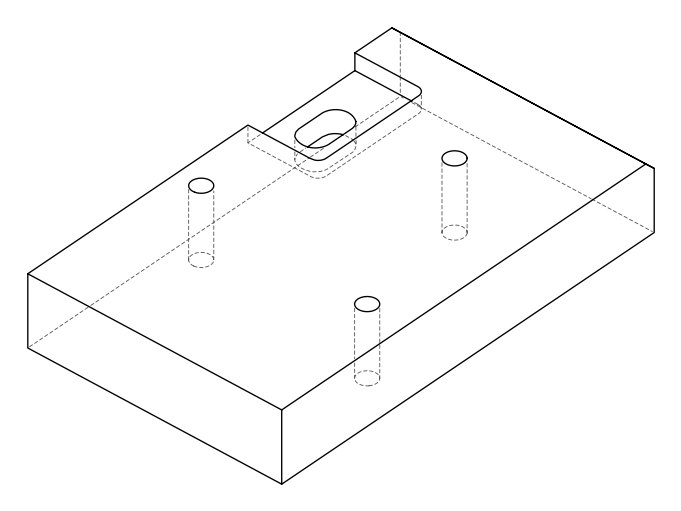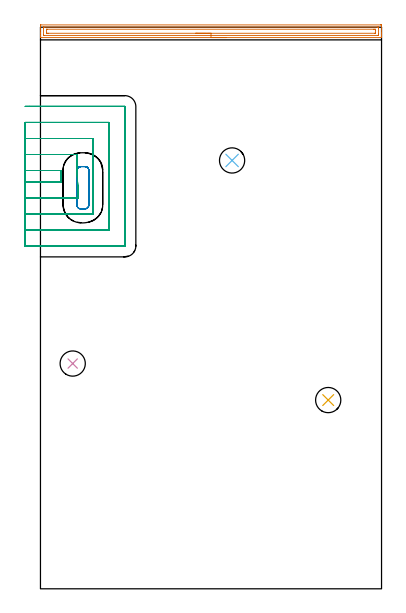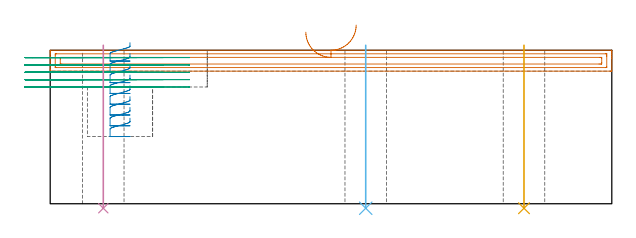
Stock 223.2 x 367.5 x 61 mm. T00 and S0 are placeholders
(PLAN: 6 operations, 3 tool changes, 19.6 min)
(1 AREA_MILL | FG_CHAMFER_SURFACE | UGT0205_001 | 5.59 min | 7690 mm3)
(2 MILL_RECTANGULAR_POCKET | POCKET_RECTANGULAR_STRAIGHT | UGT0201_100 | Follow Part, ap 4.5, ae 75% | 1.99 min | 36577 mm3)
(3 MILL_SLOT | SLOT_PARTIAL_RECTANGULAR | UGT0201_132 | Follow Part, ap 3.5, ae 75% | 11.27 min | 80238 mm3)
(4 INDEXABLE_INSERT_DRILL_THROUGH_HOLE_FROM_SOLID | STEP1HOLE | NXT0302_004 | 0.26 min | 13033 mm3)
(5 INDEXABLE_INSERT_DRILL_THROUGH_HOLE_FROM_SOLID_1 | STEP1HOLE_1 | NXT0302_004 | 0.26 min | 13003 mm3)
(6 INDEXABLE_INSERT_DRILL_THROUGH_HOLE_FROM_SOLID_2 | STEP1HOLE_2 | NXT0302_004 | 0.26 min | 13022 mm3)
(TOOL UGT0205_001 | Chamfer Mill 20 x 3 x 45 deg. | D20 FL50 Z2)
(TOOL UGT0201_100 | End Mill 18 mm | D18 FL22 Z2)
(TOOL UGT0201_132 | Carbide End Mill 14.0 | D14 FL30 Z4)
(TOOL NXT0302_004 | Index. Insert Drill 16.5mm [880-D1650L20-05] | D16.5 PA176 FL83 Z2)
(OP 1 AREA_MILL)
G17 G21 G94 G90
T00 M6
G54
G17 G0 G90 X121.6 Y360.7 S1061 M3
G43 Z71. H0
G94 G1 X121.562 Z70.128 F250.
X121.448 Z69.263
X121.259 Z68.412
X120.997 Z67.58
X120.663 Z66.774
X120.26 Z66.
X119.792 Z65.264
X119.26 Z64.572
X118.671 Z63.929
X118.028 Z63.339
X117.336 Z62.808
X116.6 Z62.34
X115.826 Z61.937
X115.02 Z61.603
X114.188 Z61.341
X113.336 Z61.152
X112.472 Z61.038
X111.6 Z61.
X0.148
X0.01 Y360.703 Z60.988
X0.007 Y360.744 Z60.947
X0. Y361.089 Z60.61
Y361.585 Z60.114
Y362.177 Z59.518
Y363.364 Z58.333
Y363.959 Z57.735
Y368.414 Z53.283
X0.002 Y368.714 Z52.983
X0.01 Y368.992 Z52.705
X0.287 Y368.999 Z52.699
X222.606 Y369. Z52.7
X222.915 Y368.997 Z52.702
X223.19 Y368.992 Z52.705
X223.2 Y368.712 Z52.985
Y363.959 Z57.735
Y363.364 Z58.333
Y363.068 Z58.628
Y362.473 Z59.224
Y362.177 Z59.518
Y361.585 Z60.114
Y361.089 Z60.61
X223.193 Y360.744 Z60.947
X223.19 Y360.703 Z60.988
X223.052 Y360.7 Z61.
X111.6
Y362.114 Z59.586
X2.377 Y362.115 Z59.585
X2.314 Y362.116 Z59.584
X2.189 Y362.121 Z59.579
X2.01 Y362.13 Z59.57
X2.008 Y362.177 Z59.523
X2.002 Y362.552 Z59.148
X2. Y366.632 Z55.068
Y367.009 Z54.691
X2.004 Y367.523 Z54.177
X2.007 Y367.569 Z54.131
X2.008 Y367.576 Z54.124
X2.044 Y367.579 Z54.121
X2.127 Y367.583 Z54.117
X2.252 Y367.585 Z54.115
X2.314 Y367.586 Z54.114
X220.823 Y367.585 Z54.115
X220.886 Y367.584 Z54.116
X221.011 Y367.579 Z54.121
X221.19 Y367.57 Z54.13
X221.192 Y367.523 Z54.177
X221.198 Y367.148 Z54.552
X221.2 Y363.068 Z58.632
Y362.692 Z59.008
X221.196 Y362.177 Z59.523
X221.193 Y362.131 Z59.569
X221.192 Y362.124 Z59.576
X221.156 Y362.121 Z59.579
X221.074 Y362.117 Z59.583
X220.948 Y362.115 Z59.585
X220.886 Y362.114 Z59.586
X111.6
Y363.528 Z58.172
X5.052 Y363.529 Z58.171
X4.59 Y363.53 Z58.17
X4.16 Y363.533 Z58.167
X4.026 Y363.535 Z58.165
X4.01 Y363.799 Z57.901
X4.004 Y363.959 Z57.741
X4.001 Y364.118 Z57.582
Y365.9 Z55.8
X4.006 Y366.061 Z55.639
X4.01 Y366.162 Z55.538
X4.054 Y366.165 Z55.535
X4.16 Y366.167 Z55.533
X4.622 Y366.171 Z55.529
X218.148
X218.61 Y366.17 Z55.53
X219.04 Y366.167 Z55.533
X219.174 Y366.165 Z55.535
X219.19 Y365.901 Z55.799
X219.196 Y365.741 Z55.959
X219.199 Y365.582 Z56.118
Y363.8 Z57.9
X219.194 Y363.639 Z58.061
X219.19 Y363.539 Z58.161
X219.146 Y363.535 Z58.165
X219.04 Y363.533 Z58.167
X218.578 Y363.529 Z58.171
X111.6 Y363.528 Z58.172
X110.728 Z58.21
X109.864 Z58.323
X109.012 Z58.512
X108.18 Z58.775
X107.374 Z59.108
X106.6 Z59.511
X105.864 Z59.98
X105.172 Z60.511
X104.529 Z61.1
X103.94 Z61.744
X103.408 Z62.436
X102.94 Z63.172
X102.537 Z63.945
X102.203 Z64.751
X101.941 Z65.583
X101.752 Z66.435
X101.638 Z67.3
X101.6 Z68.172
G0 Z71.
M5
M2
(OP 2 MILL_RECTANGULAR_POCKET)
G17 G21 G94 G90
T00 M6
G54
G17 G0 G90 X31.7 Y268.542 S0 M3
G43 Z71. H0
Z64.
G94 G1 Y273.6 Z62.645 F250.
Y273.764 Z62.601
X31.639 Y274.195 Z62.484
X31.509 Y274.61 Z62.367
X31.315 Y275. Z62.251
X31.06 Y275.353 Z62.134
X30.753 Y275.66 Z62.018
X30.4 Y275.915 Z61.901
X30.01 Y276.109 Z61.784
X29.595 Y276.239 Z61.668
X29.164 Y276.3 Z61.551
X26.336 Z60.793
X25.905 Y276.239 Z60.677
X25.49 Y276.109 Z60.56
X25.1 Y275.915 Z60.444
X24.747 Y275.66 Z60.327
X24.44 Y275.353 Z60.21
X24.185 Y275. Z60.094
X23.991 Y274.61 Z59.977
X23.861 Y274.195 Z59.861
X23.8 Y273.764 Z59.744
Y262.45 Z56.712
Y251.3 F500.
G3 X26.5 Y248.6 R2.7
G1 X29.
G3 X31.7 Y251.3 R2.7
G1 Y273.6
G3 X29. Y276.3 R2.7
G1 X26.5
G3 X23.8 Y273.6 R2.7
G1 Y262.45
Y261.45
G0 X31.7 Y268.542 Z59.712
G1 Y273.6 Z58.357 F250.
Y273.764 Z58.313
X31.639 Y274.195 Z58.196
X31.509 Y274.61 Z58.08
X31.315 Y275. Z57.963
X31.06 Y275.353 Z57.847
X30.753 Y275.66 Z57.73
X30.4 Y275.915 Z57.614
X30.01 Y276.109 Z57.497
X29.595 Y276.239 Z57.38
X29.164 Y276.3 Z57.264
X26.336 Z56.506
X25.905 Y276.239 Z56.389
X25.49 Y276.109 Z56.273
X25.1 Y275.915 Z56.156
X24.747 Y275.66 Z56.04
X24.44 Y275.353 Z55.923
X24.185 Y275. Z55.806
X23.991 Y274.61 Z55.69
X23.861 Y274.195 Z55.573
X23.8 Y273.764 Z55.457
Y262.45 Z52.425
Y251.3 F500.
G3 X26.5 Y248.6 R2.7
G1 X29.
G3 X31.7 Y251.3 R2.7
G1 Y273.6
G3 X29. Y276.3 R2.7
G1 X26.5
G3 X23.8 Y273.6 R2.7
G1 Y262.45
Y261.45
G0 X31.7 Y268.542 Z55.425
G1 Y273.6 Z54.07 F250.
Y273.764 Z54.026
X31.639 Y274.195 Z53.909
X31.509 Y274.61 Z53.792
X31.315 Y275. Z53.676
X31.06 Y275.353 Z53.559
X30.753 Y275.66 Z53.443
X30.4 Y275.915 Z53.326
X30.01 Y276.109 Z53.209
X29.595 Y276.239 Z53.093
X29.164 Y276.3 Z52.976
X26.336 Z52.218
X25.905 Y276.239 Z52.102
X25.49 Y276.109 Z51.985
X25.1 Y275.915 Z51.869
X24.747 Y275.66 Z51.752
X24.44 Y275.353 Z51.635
X24.185 Y275. Z51.519
X23.991 Y274.61 Z51.402
X23.861 Y274.195 Z51.286
X23.8 Y273.764 Z51.169
Y262.45 Z48.137
Y251.3 F500.
G3 X26.5 Y248.6 R2.7
G1 X29.
G3 X31.7 Y251.3 R2.7
G1 Y273.6
G3 X29. Y276.3 R2.7
G1 X26.5
G3 X23.8 Y273.6 R2.7
G1 Y262.45
Y261.45
G0 X31.7 Y268.542 Z51.137
G1 Y273.6 Z49.782 F250.
Y273.764 Z49.738
X31.639 Y274.195 Z49.621
X31.509 Y274.61 Z49.505
X31.315 Y275. Z49.388
X31.06 Y275.353 Z49.272
X30.753 Y275.66 Z49.155
X30.4 Y275.915 Z49.039
X30.01 Y276.109 Z48.922
X29.595 Y276.239 Z48.805
X29.164 Y276.3 Z48.689
X26.336 Z47.931
X25.905 Y276.239 Z47.814
X25.49 Y276.109 Z47.698
X25.1 Y275.915 Z47.581
X24.747 Y275.66 Z47.465
X24.44 Y275.353 Z47.348
X24.185 Y275. Z47.231
X23.991 Y274.61 Z47.115
X23.861 Y274.195 Z46.998
X23.8 Y273.764 Z46.882
Y262.45 Z43.85
Y251.3 F500.
G3 X26.5 Y248.6 R2.7
G1 X29.
G3 X31.7 Y251.3 R2.7
G1 Y273.6
G3 X29. Y276.3 R2.7
G1 X26.5
G3 X23.8 Y273.6 R2.7
G1 Y262.45
Y261.45
G0 X31.7 Y268.542 Z46.85
G1 Y273.6 Z45.495 F250.
Y273.764 Z45.451
X31.639 Y274.195 Z45.334
X31.509 Y274.61 Z45.217
X31.315 Y275. Z45.101
X31.06 Y275.353 Z44.984
X30.753 Y275.66 Z44.868
X30.4 Y275.915 Z44.751
X30.01 Y276.109 Z44.635
X29.595 Y276.239 Z44.518
X29.164 Y276.3 Z44.401
X26.336 Z43.643
X25.905 Y276.239 Z43.527
X25.49 Y276.109 Z43.41
X25.1 Y275.915 Z43.294
X24.747 Y275.66 Z43.177
X24.44 Y275.353 Z43.06
X24.185 Y275. Z42.944
X23.991 Y274.61 Z42.827
X23.861 Y274.195 Z42.711
X23.8 Y273.764 Z42.594
Y262.45 Z39.562
Y251.3 F500.
G3 X26.5 Y248.6 R2.7
G1 X29.
G3 X31.7 Y251.3 R2.7
G1 Y273.6
G3 X29. Y276.3 R2.7
G1 X26.5
G3 X23.8 Y273.6 R2.7
G1 Y262.45
Y261.45
G0 X31.7 Y268.542 Z42.562
G1 Y273.6 Z41.207 F250.
Y273.764 Z41.163
X31.639 Y274.195 Z41.047
X31.509 Y274.61 Z40.93
X31.315 Y275. Z40.813
X31.06 Y275.353 Z40.697
X30.753 Y275.66 Z40.58
X30.4 Y275.915 Z40.464
X30.01 Y276.109 Z40.347
X29.595 Y276.239 Z40.23
X29.164 Y276.3 Z40.114
X26.336 Z39.356
X25.905 Y276.239 Z39.239
X25.49 Y276.109 Z39.123
X25.1 Y275.915 Z39.006
X24.747 Y275.66 Z38.89
X24.44 Y275.353 Z38.773
X24.185 Y275. Z38.656
X23.991 Y274.61 Z38.54
X23.861 Y274.195 Z38.423
X23.8 Y273.764 Z38.307
Y262.45 Z35.275
Y251.3 F500.
G3 X26.5 Y248.6 R2.7
G1 X29.
G3 X31.7 Y251.3 R2.7
G1 Y273.6
G3 X29. Y276.3 R2.7
G1 X26.5
G3 X23.8 Y273.6 R2.7
G1 Y262.45
Y261.45
G0 X31.7 Y268.542 Z38.275
G1 Y273.6 Z36.92 F250.
Y273.764 Z36.876
X31.639 Y274.195 Z36.759
X31.509 Y274.61 Z36.642
X31.315 Y275. Z36.526
X31.06 Y275.353 Z36.409
X30.753 Y275.66 Z36.293
X30.4 Y275.915 Z36.176
X30.01 Y276.109 Z36.06
X29.595 Y276.239 Z35.943
X29.164 Y276.3 Z35.826
X26.336 Z35.068
X25.905 Y276.239 Z34.952
X25.49 Y276.109 Z34.835
X25.1 Y275.915 Z34.719
X24.747 Y275.66 Z34.602
X24.44 Y275.353 Z34.485
X24.185 Y275. Z34.369
X23.991 Y274.61 Z34.252
X23.861 Y274.195 Z34.136
X23.8 Y273.764 Z34.019
Y262.45 Z30.987
Y251.3 F500.
G3 X26.5 Y248.6 R2.7
G1 X29.
G3 X31.7 Y251.3 R2.7
G1 Y273.6
G3 X29. Y276.3 R2.7
G1 X26.5
G3 X23.8 Y273.6 R2.7
G1 Y262.45
Y261.45
G0 X31.7 Y268.542 Z33.987
G1 Y273.6 Z32.632 F250.
Y273.764 Z32.588
X31.639 Y274.195 Z32.472
X31.509 Y274.61 Z32.355
X31.315 Y275. Z32.238
X31.06 Y275.353 Z32.122
X30.753 Y275.66 Z32.005
X30.4 Y275.915 Z31.889
X30.01 Y276.109 Z31.772
X29.595 Y276.239 Z31.655
X29.164 Y276.3 Z31.539
X26.336 Z30.781
X25.905 Y276.239 Z30.664
X25.49 Y276.109 Z30.548
X25.1 Y275.915 Z30.431
X24.747 Y275.66 Z30.315
X24.44 Y275.353 Z30.198
X24.185 Y275. Z30.081
X23.991 Y274.61 Z29.965
X23.861 Y274.195 Z29.848
X23.8 Y273.764 Z29.732
Y262.45 Z26.7
Y251.3 F500.
G3 X26.5 Y248.6 R2.7
G1 X29.
G3 X31.7 Y251.3 R2.7
G1 Y273.6
G3 X29. Y276.3 R2.7
G1 X26.5
G3 X23.8 Y273.6 R2.7
G1 Y262.45
Y261.45
G0 Z71.
M5
M2
(OP 3 MILL_SLOT)
G17 G21 G94 G90
T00 M6
G54
G17 G0 G90 X-10. Y266.2 S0 M3
G43 Z71. H0
Z58.08
G94 G1 X-7. F250.
X13.4 F500.
Y273.7
X-7.
X-10. F250.
Y255.7
X-7.
X21.8 F500.
X24.8 F250.
X23.9 Y274.516 F500.
Y277.516 F250.
Y284.2 F500.
X-7.
X-10. F250.
Y245.2
X-7.
X34.4 F500.
Y294.7
X-7.
X-10. F250.
Y234.7
X-7.
X44.9 F500.
Y305.2
X-7.
X-10. F250.
Y224.2
X-7.
X55.2 F500.
G3 X55.4 Y224.4 R0.2
G1 Y315.5
G3 X55.2 Y315.7 R0.2
G1 X-7.
X-10. F250.
G0 Y266.2 Z55.16
G1 X-7.
X13.4 F500.
Y273.7
X-7.
X-10. F250.
Y255.7
X-7.
X21.8 F500.
X24.8 F250.
X23.9 Y274.516 F500.
Y277.516 F250.
Y284.2 F500.
X-7.
X-10. F250.
Y245.2
X-7.
X34.4 F500.
Y294.7
X-7.
X-10. F250.
Y234.7
X-7.
X44.9 F500.
Y305.2
X-7.
X-10. F250.
Y224.2
X-7.
X55.2 F500.
G3 X55.4 Y224.4 R0.2
G1 Y315.5
G3 X55.2 Y315.7 R0.2
G1 X-7.
X-10. F250.
G0 Y266.2 Z52.24
G1 X-7.
X13.4 F500.
Y273.7
X-7.
X-10. F250.
Y255.7
X-7.
X21.8 F500.
X24.8 F250.
X23.9 Y274.516 F500.
Y277.516 F250.
Y284.2 F500.
X-7.
X-10. F250.
Y245.2
X-7.
X34.4 F500.
Y294.7
X-7.
X-10. F250.
Y234.7
X-7.
X44.9 F500.
Y305.2
X-7.
X-10. F250.
Y224.2
X-7.
X55.2 F500.
G3 X55.4 Y224.4 R0.2
G1 Y315.5
G3 X55.2 Y315.7 R0.2
G1 X-7.
X-10. F250.
G0 Y266.2 Z49.32
G1 X-7.
X13.4 F500.
Y273.7
X-7.
X-10. F250.
Y255.7
X-7.
X21.8 F500.
X24.8 F250.
X23.9 Y274.516 F500.
Y277.516 F250.
Y284.2 F500.
X-7.
X-10. F250.
Y245.2
X-7.
X34.4 F500.
Y294.7
X-7.
X-10. F250.
Y234.7
X-7.
X44.9 F500.
Y305.2
X-7.
X-10. F250.
Y224.2
X-7.
X55.2 F500.
G3 X55.4 Y224.4 R0.2
G1 Y315.5
G3 X55.2 Y315.7 R0.2
G1 X-7.
X-10. F250.
G0 Y266.2 Z46.4
G1 X-7.
X13.4 F500.
Y273.7
X-7.
X-10. F250.
Y255.7
X-7.
X21.8 F500.
X24.8 F250.
X23.9 Y274.516 F500.
Y277.516 F250.
Y284.2 F500.
X-7.
X-10. F250.
Y245.2
X-7.
X34.4 F500.
Y294.7
X-7.
X-10. F250.
Y234.7
X-7.
X44.9 F500.
Y305.2
X-7.
X-10. F250.
Y224.2
X-7.
X55.2 F500.
G3 X55.4 Y224.4 R0.2
G1 Y315.5
G3 X55.2 Y315.7 R0.2
G1 X-7.
X-10. F250.
G0 Z71.
M5
M2
(OP 4 INDEXABLE_INSERT_DRILL_THROUGH_HOLE_FROM_SOLID)
G17 G21 G94 G90
T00 M6
G54
G17 G0 G90 X21.1 Y147.4 S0 M3
G43 Z71. H1
G94 G81 G98 Z-1.788 F250. R63.
G80
M5
M2
(OP 5 INDEXABLE_INSERT_DRILL_THROUGH_HOLE_FROM_SOLID_1)
G17 G21 G94 G90
T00 M6
G54
G17 G0 G90 X188.3 Y123.5 S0 M3
G43 Z71. H1
G94 G81 G98 Z-1.788 F250. R63.
G80
M5
M2
(OP 6 INDEXABLE_INSERT_DRILL_THROUGH_HOLE_FROM_SOLID_2)
G17 G21 G94 G90
T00 M6
G54
G17 G0 G90 X125.4 Y280.3 S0 M3
G43 Z71. H1
G94 G81 G98 Z-1.788 F250. R63.
G80
M5
M2
